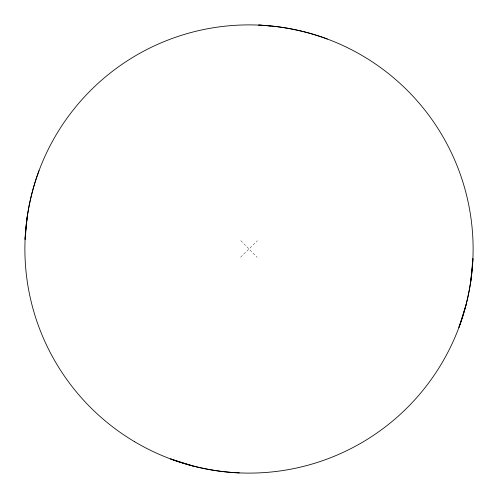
<?xml version="1.0" encoding="UTF-8"?>
<svg xmlns="http://www.w3.org/2000/svg" width="498" height="498" viewBox="0 0 498 498"><rect width="100%" height="100%" fill="white"/><g stroke="black" fill="none" stroke-linecap="round" stroke-linejoin="round"><path stroke-width="0.37" stroke-dasharray="2.49 1.87" d="M240.609 257.198L257.391 240.802M240.802 240.609L257.198 257.391"/><path stroke-width="0.75" d="M27.334 215.976L25.099 239.326C26.176 215.877 30.895 192.626 39.049 170.609M470.666 282.024L472.901 258.674C471.83 282.123 467.105 305.38 458.951 327.391L465.997 305.013M270.383 25.908L258.674 25.099C282.123 26.176 305.38 30.882 327.391 39.049M239.326 472.901C215.877 471.83 192.626 467.105 170.609 458.951L192.987 465.997M134.715 441.782A224.112 224.112 0 0 0 473.094 251.577A224.112 224.112 0 0 0 139.185 53.641A224.112 224.112 0 0 0 134.715 441.782"/></g></svg>
